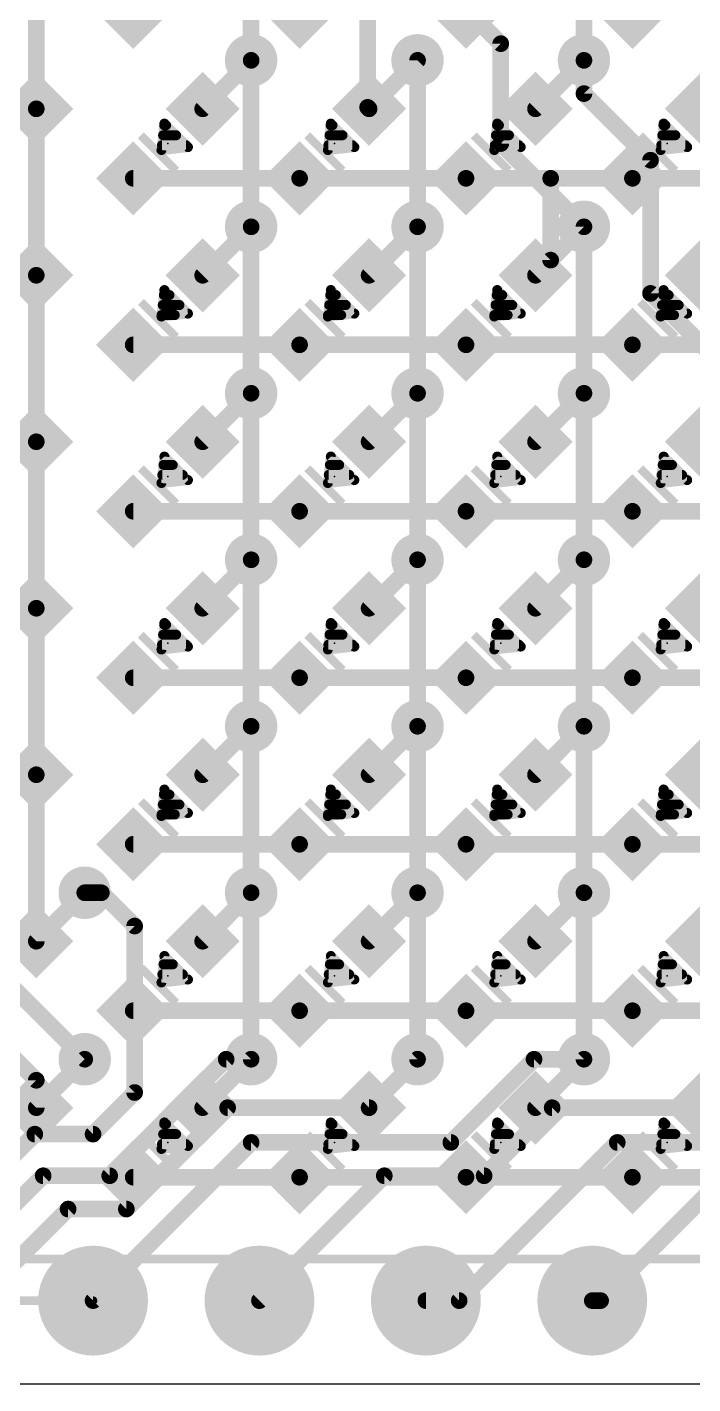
# Model space of a CAD drawing. Extents: x -12.1 to 48.4, y -6.3 to 35.5.
# Drawn here: x 20.58 to 30.75, y 0 to 20.7 of the extents above; entities that cross this region are included whole.
import ezdxf

# ---------------------------------------------------------------- set-up
doc = ezdxf.new("R2010")
doc.units = 0
for name, color, linetype in [('1', 12, 'CONTINUOUS'), ('16', 132, 'CONTINUOUS'), ('17', 110, 'CONTINUOUS'), ('18', 110, 'CONTINUOUS'), ('20', 53, 'CONTINUOUS'), ('21', 40, 'CONTINUOUS'), ('23', 40, 'CONTINUOUS'), ('47', 253, 'CONTINUOUS')]:
    doc.layers.add(name, color=color, linetype=linetype)

# ---------------------------------------------------------------- blocks, each defined once
blk = doc.blocks.new('RECT')
blk.add_solid([(-0.5, -0.5), (0.5, -0.5), (-0.5, 0.5), (0.5, 0.5)])
blk = doc.blocks.new('ROUNDP')
at = {"const_width": 0.5}
blk.add_lwpolyline([(0, -0.25, 1), (0, 0.25, 1), (0, -0.25)], format="xyb", dxfattribs=at)
blk = doc.blocks.new('ROUNDV')
at = {"const_width": 0.5}
blk.add_lwpolyline([(0, -0.25, 1), (0, 0.25, 1), (0, -0.25)], format="xyb", dxfattribs=at)

msp = doc.modelspace()

# ---------------------------------------------------------------- linework, layer by layer
at = {"layer": '1', "const_width": 0.254}
for points in [[(20.7233, 19.4533), (20.7233, 21.9933)], [(25.781, 19.4757), (25.781, 20.9327)], [(24.003, 20.193), (23.2633, 19.4533)], [(25.8033, 19.4533), (26.543, 20.193)], [(28.3433, 19.4533), (29.083, 20.193)], [(20.7233, 16.9133), (20.7233, 19.4533)], [(25.8033, 19.4533), (25.781, 19.4757)], [(22.2027, 18.3927), (24.7427, 18.3927)], [(24.7427, 18.3927), (27.2827, 18.3927)], [(28.575, 18.3927), (27.2827, 18.3927)], [(29.8227, 18.3927), (28.575, 18.3927)], [(28.575, 17.145), (28.575, 18.3927)], [(32.3627, 18.3927), (29.8227, 18.3927)], [(23.2633, 16.9133), (24.003, 17.653)], [(25.8033, 16.9133), (26.543, 17.653)], [(28.3433, 16.9133), (29.083, 17.653)], [(28.3433, 16.9133), (28.575, 17.145)], [(20.7233, 14.3733), (20.7233, 16.9133)], [(24.7427, 15.8527), (22.2027, 15.8527)], [(24.7427, 15.8527), (27.2827, 15.8527)], [(27.2827, 15.8527), (29.8227, 15.8527)], [(29.8227, 15.8527), (30.8833, 15.8527)], [(23.2633, 14.3733), (24.003, 15.113)], [(25.8033, 14.3733), (26.543, 15.113)], [(28.3433, 14.3733), (29.083, 15.113)], [(20.7233, 11.8333), (20.7233, 14.3733)], [(24.7427, 13.3127), (22.2027, 13.3127)], [(27.2827, 13.3127), (24.7427, 13.3127)], [(29.8227, 13.3127), (27.2827, 13.3127)], [(32.3627, 13.3127), (29.8227, 13.3127)], [(23.2633, 11.8333), (24.003, 12.573)], [(25.8033, 11.8333), (26.543, 12.573)], [(28.3433, 11.8333), (29.083, 12.573)], [(20.7233, 9.2933), (20.7233, 11.8333)], [(22.2027, 10.7727), (24.7427, 10.7727)], [(24.7427, 10.7727), (27.2827, 10.7727)], [(27.2827, 10.7727), (29.8227, 10.7727)], [(29.8227, 10.7727), (32.3627, 10.7727)], [(23.2633, 9.2933), (24.003, 10.033)], [(25.8033, 9.2933), (26.543, 10.033)], [(28.3433, 9.2933), (29.083, 10.033)], [(20.7233, 6.7533), (20.7233, 9.2933)], [(22.2027, 8.2327), (24.7427, 8.2327)], [(24.7427, 8.2327), (27.2827, 8.2327)], [(27.2827, 8.2327), (29.8227, 8.2327)], [(29.8227, 8.2327), (32.3627, 8.2327)], [(21.463, 7.493), (20.7233, 6.7533)], [(23.2633, 6.7533), (24.003, 7.493)], [(26.543, 7.493), (25.8033, 6.7533)], [(29.083, 7.493), (28.3433, 6.7533)], [(19.6627, 5.6927), (20.7233, 4.632)], [(22.2027, 5.6927), (24.7427, 5.6927)], [(24.7427, 5.6927), (27.2827, 5.6927)], [(27.2827, 5.6927), (29.8227, 5.6927)], [(29.8227, 5.6927), (32.3627, 5.6927)], [(20.7233, 4.2133), (21.463, 4.953)], [(23.2633, 4.2133), (24.003, 4.953)], [(25.8033, 4.2133), (26.543, 4.953)], [(28.3433, 4.2133), (29.083, 4.953)], [(20.7233, 4.632), (20.7233, 4.2133)], [(22.2027, 3.1527), (24.7427, 3.1527)], [(24.7427, 3.1527), (27.2827, 3.1527)], [(29.8227, 3.1527), (27.2827, 3.1527)], [(32.3627, 3.1527), (29.8227, 3.1527)]]:
    msp.add_lwpolyline(points, dxfattribs=at)
at = {"layer": '1', "const_width": 0.127}
for points in [[(24.0479, 20.1481, 1), (23.9581, 20.2379)], [(26.5879, 20.1481, 1), (26.4981, 20.2379)], [(29.1279, 20.1481, 1), (29.0381, 20.2379)], [(20.7868, 19.4533, 1), (20.6598, 19.4533)], [(20.6598, 19.4533, 1), (20.7868, 19.4533)], [(23.2184, 19.4982, 1), (23.3082, 19.4084)], [(25.8259, 19.5206, 1), (25.7361, 19.4308)], [(25.7175, 19.4757, 1), (25.8445, 19.4757)], [(25.7584, 19.4982, 1), (25.8482, 19.4084)], [(25.7584, 19.4084, 1), (25.8482, 19.4982)], [(28.2984, 19.4982, 1), (28.3882, 19.4084)], [(22.2027, 18.4562, 1), (22.2027, 18.3292)], [(24.7427, 18.4562, 1), (24.7427, 18.3292)], [(24.7427, 18.3292, 1), (24.7427, 18.4562)], [(27.2827, 18.4562, 1), (27.2827, 18.3292)], [(27.2827, 18.3292, 1), (27.2827, 18.4562)], [(28.575, 18.4562, 1), (28.575, 18.3292)], [(28.6385, 18.3927, 1), (28.5115, 18.3927)], [(28.575, 18.3292, 1), (28.575, 18.4562)], [(29.8227, 18.4562, 1), (29.8227, 18.3292)], [(29.8227, 18.3292, 1), (29.8227, 18.4562)], [(24.0479, 17.6081, 1), (23.9581, 17.6979)], [(26.5879, 17.6081, 1), (26.4981, 17.6979)], [(29.1279, 17.6081, 1), (29.0381, 17.6979)], [(28.5115, 17.145, 1), (28.6385, 17.145)], [(28.6199, 17.1001, 1), (28.5301, 17.1899)], [(20.7868, 16.9133, 1), (20.6598, 16.9133)], [(20.6598, 16.9133, 1), (20.7868, 16.9133)], [(23.2184, 16.9582, 1), (23.3082, 16.8684)], [(25.7584, 16.9582, 1), (25.8482, 16.8684)], [(28.2984, 16.9582, 1), (28.3882, 16.8684)], [(28.2984, 16.9582, 1), (28.3882, 16.8684)], [(22.2027, 15.9162, 1), (22.2027, 15.7892)], [(24.7427, 15.9162, 1), (24.7427, 15.7892)], [(24.7427, 15.7892, 1), (24.7427, 15.9162)], [(27.2827, 15.9162, 1), (27.2827, 15.7892)], [(27.2827, 15.7892, 1), (27.2827, 15.9162)], [(29.8227, 15.9162, 1), (29.8227, 15.7892)], [(29.8227, 15.7892, 1), (29.8227, 15.9162)], [(24.0479, 15.0681, 1), (23.9581, 15.1579)], [(26.5879, 15.0681, 1), (26.4981, 15.1579)], [(29.1279, 15.0681, 1), (29.0381, 15.1579)], [(20.7868, 14.3733, 1), (20.6598, 14.3733)], [(20.6598, 14.3733, 1), (20.7868, 14.3733)], [(23.2184, 14.4182, 1), (23.3082, 14.3284)], [(25.7584, 14.4182, 1), (25.8482, 14.3284)], [(28.2984, 14.4182, 1), (28.3882, 14.3284)], [(22.2027, 13.3762, 1), (22.2027, 13.2492)], [(24.7427, 13.3762, 1), (24.7427, 13.2492)], [(24.7427, 13.2492, 1), (24.7427, 13.3762)], [(27.2827, 13.3762, 1), (27.2827, 13.2492)], [(27.2827, 13.2492, 1), (27.2827, 13.3762)], [(29.8227, 13.3762, 1), (29.8227, 13.2492)], [(29.8227, 13.2492, 1), (29.8227, 13.3762)], [(24.0479, 12.5281, 1), (23.9581, 12.6179)], [(26.5879, 12.5281, 1), (26.4981, 12.6179)], [(29.1279, 12.5281, 1), (29.0381, 12.6179)], [(20.7868, 11.8333, 1), (20.6598, 11.8333)], [(20.6598, 11.8333, 1), (20.7868, 11.8333)], [(23.2184, 11.8782, 1), (23.3082, 11.7884)], [(25.7584, 11.8782, 1), (25.8482, 11.7884)], [(28.2984, 11.8782, 1), (28.3882, 11.7884)], [(22.2027, 10.8362, 1), (22.2027, 10.7092)], [(24.7427, 10.8362, 1), (24.7427, 10.7092)], [(24.7427, 10.7092, 1), (24.7427, 10.8362)], [(27.2827, 10.8362, 1), (27.2827, 10.7092)], [(27.2827, 10.7092, 1), (27.2827, 10.8362)], [(29.8227, 10.8362, 1), (29.8227, 10.7092)], [(29.8227, 10.7092, 1), (29.8227, 10.8362)], [(24.0479, 9.9881, 1), (23.9581, 10.0779)], [(26.5879, 9.9881, 1), (26.4981, 10.0779)], [(29.1279, 9.9881, 1), (29.0381, 10.0779)], [(20.7868, 9.2933, 1), (20.6598, 9.2933)], [(20.6598, 9.2933, 1), (20.7868, 9.2933)], [(23.2184, 9.3382, 1), (23.3082, 9.2484)], [(25.7584, 9.3382, 1), (25.8482, 9.2484)], [(28.2984, 9.3382, 1), (28.3882, 9.2484)], [(22.2027, 8.2962, 1), (22.2027, 8.1692)], [(24.7427, 8.2962, 1), (24.7427, 8.1692)], [(24.7427, 8.1692, 1), (24.7427, 8.2962)], [(27.2827, 8.2962, 1), (27.2827, 8.1692)], [(27.2827, 8.1692, 1), (27.2827, 8.2962)], [(29.8227, 8.2962, 1), (29.8227, 8.1692)], [(29.8227, 8.1692, 1), (29.8227, 8.2962)], [(21.5079, 7.4481, 1), (21.4181, 7.5379)], [(24.0479, 7.4481, 1), (23.9581, 7.5379)], [(26.5879, 7.4481, 1), (26.4981, 7.5379)], [(29.1279, 7.4481, 1), (29.0381, 7.5379)], [(20.6784, 6.7982, 1), (20.7682, 6.7084)], [(23.2184, 6.7982, 1), (23.3082, 6.7084)], [(25.7584, 6.7982, 1), (25.8482, 6.7084)], [(28.2984, 6.7982, 1), (28.3882, 6.7084)], [(20.6598, 6.7533, 1), (20.7868, 6.7533)], [(22.2027, 5.7562, 1), (22.2027, 5.6292)], [(24.7427, 5.7562, 1), (24.7427, 5.6292)], [(24.7427, 5.6292, 1), (24.7427, 5.7562)], [(27.2827, 5.7562, 1), (27.2827, 5.6292)], [(27.2827, 5.6292, 1), (27.2827, 5.7562)], [(29.8227, 5.7562, 1), (29.8227, 5.6292)], [(29.8227, 5.6292, 1), (29.8227, 5.7562)], [(21.5079, 4.9081, 1), (21.4181, 4.9979)], [(24.0479, 4.9081, 1), (23.9581, 4.9979)], [(26.5879, 4.9081, 1), (26.4981, 4.9979)], [(29.1279, 4.9081, 1), (29.0381, 4.9979)], [(20.7868, 4.632, 1), (20.6598, 4.632)], [(20.6784, 4.5871, 1), (20.7682, 4.6769)], [(20.6784, 4.2582, 1), (20.7682, 4.1684)], [(20.6598, 4.2133, 1), (20.7868, 4.2133)], [(23.2184, 4.2582, 1), (23.3082, 4.1684)], [(25.7584, 4.2582, 1), (25.8482, 4.1684)], [(28.2984, 4.2582, 1), (28.3882, 4.1684)], [(22.2027, 3.2162, 1), (22.2027, 3.0892)], [(24.7427, 3.2162, 1), (24.7427, 3.0892)], [(24.7427, 3.0892, 1), (24.7427, 3.2162)], [(27.2827, 3.2162, 1), (27.2827, 3.0892)], [(27.2827, 3.0892, 1), (27.2827, 3.2162)], [(29.8227, 3.2162, 1), (29.8227, 3.0892)], [(29.8227, 3.0892, 1), (29.8227, 3.2162)]]:
    msp.add_lwpolyline(points, format="xyb", dxfattribs=at)
at = {"layer": '16', "const_width": 0.254}
for points in [[(24.003, 22.733), (24.003, 20.193)], [(29.083, 20.193), (29.083, 22.733)], [(26.543, 21.717), (27.813, 20.447)], [(27.813, 20.447), (27.813, 18.923)], [(24.003, 17.653), (24.003, 20.193)], [(26.543, 20.193), (26.543, 17.653)], [(29.083, 20.193), (29.083, 19.685)], [(29.083, 19.685), (30.099, 18.669)], [(27.813, 18.923), (29.083, 17.653)], [(30.099, 18.669), (30.099, 16.637)], [(24.003, 15.113), (24.003, 17.653)], [(26.543, 17.653), (26.543, 15.113)], [(29.083, 17.653), (29.083, 15.113)], [(30.099, 16.637), (31.623, 15.113)], [(24.003, 12.573), (24.003, 15.113)], [(26.543, 15.113), (26.543, 12.573)], [(29.083, 15.113), (29.083, 12.573)], [(24.003, 10.033), (24.003, 12.573)], [(26.543, 12.573), (26.543, 10.033)], [(29.083, 12.573), (29.083, 10.033)], [(24.003, 7.493), (24.003, 10.033)], [(26.543, 10.033), (26.543, 7.493)], [(29.083, 10.033), (29.083, 7.493)], [(21.717, 7.493), (21.463, 7.493)], [(21.717, 7.493), (22.225, 6.985)], [(24.003, 4.953), (24.003, 7.493)], [(26.543, 4.953), (26.543, 7.493)], [(29.083, 4.953), (29.083, 7.493)], [(22.225, 6.985), (22.225, 4.445)], [(21.463, 4.953), (20.2977, 6.1183)], [(21.844, 3.175), (23.622, 4.953)], [(23.622, 4.953), (24.003, 4.953)], [(25.8033, 4.2133), (26.543, 4.953)], [(27.051, 3.683), (28.321, 4.953)], [(28.321, 4.953), (29.083, 4.953)], [(22.225, 4.445), (21.59, 3.81)], [(23.6443, 4.2133), (22.098, 2.667)], [(23.6443, 4.2133), (25.8033, 4.2133)], [(27.559, 3.175), (28.5973, 4.2133)], [(28.5973, 4.2133), (30.8833, 4.2133)], [(20.701, 3.81), (20.0437, 3.1527)], [(21.59, 3.81), (20.701, 3.81)], [(24.003, 3.683), (21.59, 1.27)], [(24.003, 3.683), (27.051, 3.683)], [(29.591, 3.683), (27.178, 1.27)], [(29.591, 3.683), (31.623, 3.683)], [(20.193, 2.54), (20.828, 3.175)], [(20.828, 3.175), (21.844, 3.175)], [(26.035, 3.175), (24.13, 1.27)], [(27.559, 3.175), (26.035, 3.175)], [(30.988, 2.921), (29.337, 1.27)], [(21.209, 2.667), (19.812, 1.27)], [(22.098, 2.667), (21.209, 2.667)], [(27.178, 1.27), (26.67, 1.27)], [(29.337, 1.27), (29.21, 1.27)]]:
    msp.add_lwpolyline(points, dxfattribs=at)
at = {"layer": '16', "const_width": 0.127}
for points in [[(27.8765, 20.447, 1), (27.7495, 20.447)], [(27.7681, 20.4021, 1), (27.8579, 20.4919)], [(24.0665, 20.193, 1), (23.9395, 20.193)], [(26.6065, 20.193, 1), (26.4795, 20.193)], [(29.1465, 20.193, 1), (29.0195, 20.193)], [(23.9395, 20.193, 1), (24.0665, 20.193)], [(29.0195, 20.193, 1), (29.1465, 20.193)], [(29.1279, 19.7299, 1), (29.0381, 19.6401)], [(29.0195, 19.685, 1), (29.1465, 19.685)], [(27.8579, 18.9679, 1), (27.7681, 18.8781)], [(27.7495, 18.923, 1), (27.8765, 18.923)], [(30.1625, 18.669, 1), (30.0355, 18.669)], [(30.0541, 18.6241, 1), (30.1439, 18.7139)], [(24.0665, 17.653, 1), (23.9395, 17.653)], [(23.9395, 17.653, 1), (24.0665, 17.653)], [(26.6065, 17.653, 1), (26.4795, 17.653)], [(26.4795, 17.653, 1), (26.6065, 17.653)], [(29.1465, 17.653, 1), (29.0195, 17.653)], [(29.0381, 17.6081, 1), (29.1279, 17.6979)], [(30.1439, 16.6819, 1), (30.0541, 16.5921)], [(30.0355, 16.637, 1), (30.1625, 16.637)], [(24.0665, 15.113, 1), (23.9395, 15.113)], [(23.9395, 15.113, 1), (24.0665, 15.113)], [(26.6065, 15.113, 1), (26.4795, 15.113)], [(26.4795, 15.113, 1), (26.6065, 15.113)], [(29.1465, 15.113, 1), (29.0195, 15.113)], [(29.0195, 15.113, 1), (29.1465, 15.113)], [(24.0665, 12.573, 1), (23.9395, 12.573)], [(23.9395, 12.573, 1), (24.0665, 12.573)], [(26.6065, 12.573, 1), (26.4795, 12.573)], [(26.4795, 12.573, 1), (26.6065, 12.573)], [(29.1465, 12.573, 1), (29.0195, 12.573)], [(29.0195, 12.573, 1), (29.1465, 12.573)], [(24.0665, 10.033, 1), (23.9395, 10.033)], [(26.6065, 10.033, 1), (26.4795, 10.033)], [(29.1465, 10.033, 1), (29.0195, 10.033)], [(23.9395, 10.033, 1), (24.0665, 10.033)], [(26.4795, 10.033, 1), (26.6065, 10.033)], [(29.0195, 10.033, 1), (29.1465, 10.033)], [(21.463, 7.5565, 1), (21.463, 7.4295)], [(21.7619, 7.5379, 1), (21.6721, 7.4481)], [(21.717, 7.4295, 1), (21.717, 7.5565)], [(24.0665, 7.493, 1), (23.9395, 7.493)], [(23.9395, 7.493, 1), (24.0665, 7.493)], [(26.6065, 7.493, 1), (26.4795, 7.493)], [(26.4795, 7.493, 1), (26.6065, 7.493)], [(29.1465, 7.493, 1), (29.0195, 7.493)], [(29.0195, 7.493, 1), (29.1465, 7.493)], [(22.2885, 6.985, 1), (22.1615, 6.985)], [(22.1801, 6.9401, 1), (22.2699, 7.0299)], [(21.4181, 4.9081, 1), (21.5079, 4.9979)], [(23.622, 5.0165, 1), (23.622, 4.8895)], [(23.6669, 4.9081, 1), (23.5771, 4.9979)], [(23.9395, 4.953, 1), (24.0665, 4.953)], [(24.003, 4.8895, 1), (24.003, 5.0165)], [(26.4795, 4.953, 1), (26.6065, 4.953)], [(26.5879, 4.9081, 1), (26.4981, 4.9979)], [(28.321, 5.0165, 1), (28.321, 4.8895)], [(28.3659, 4.9081, 1), (28.2761, 4.9979)], [(29.0195, 4.953, 1), (29.1465, 4.953)], [(29.083, 4.8895, 1), (29.083, 5.0165)], [(22.2699, 4.4001, 1), (22.1801, 4.4899)], [(22.1615, 4.445, 1), (22.2885, 4.445)], [(23.6443, 4.2768, 1), (23.6443, 4.1498)], [(23.6892, 4.1684, 1), (23.5994, 4.2582)], [(25.7584, 4.2582, 1), (25.8482, 4.1684)], [(25.8033, 4.1498, 1), (25.8033, 4.2768)], [(28.5973, 4.2768, 1), (28.5973, 4.1498)], [(28.6422, 4.1684, 1), (28.5524, 4.2582)], [(20.701, 3.8735, 1), (20.701, 3.7465)], [(20.7459, 3.7651, 1), (20.6561, 3.8549)], [(21.59, 3.7465, 1), (21.59, 3.8735)], [(21.5451, 3.8549, 1), (21.6349, 3.7651)], [(24.003, 3.7465, 1), (24.003, 3.6195)], [(24.0479, 3.6381, 1), (23.9581, 3.7279)], [(27.0061, 3.7279, 1), (27.0959, 3.6381)], [(27.051, 3.6195, 1), (27.051, 3.7465)], [(29.591, 3.7465, 1), (29.591, 3.6195)], [(29.6359, 3.6381, 1), (29.5461, 3.7279)], [(20.828, 3.2385, 1), (20.828, 3.1115)], [(20.8729, 3.1301, 1), (20.7831, 3.2199)], [(21.7991, 3.2199, 1), (21.8889, 3.1301)], [(21.844, 3.1115, 1), (21.844, 3.2385)], [(26.035, 3.2385, 1), (26.035, 3.1115)], [(26.0799, 3.1301, 1), (25.9901, 3.2199)], [(27.5141, 3.2199, 1), (27.6039, 3.1301)], [(27.559, 3.1115, 1), (27.559, 3.2385)], [(21.209, 2.7305, 1), (21.209, 2.6035)], [(21.2539, 2.6221, 1), (21.1641, 2.7119)], [(22.0531, 2.7119, 1), (22.1429, 2.6221)], [(22.098, 2.6035, 1), (22.098, 2.7305)], [(21.5451, 1.3149, 1), (21.6349, 1.2251)], [(24.0851, 1.3149, 1), (24.1749, 1.2251)], [(26.67, 1.3335, 1), (26.67, 1.2065)], [(27.1331, 1.3149, 1), (27.2229, 1.2251)], [(27.178, 1.2065, 1), (27.178, 1.3335)], [(29.21, 1.3335, 1), (29.21, 1.2065)], [(29.2921, 1.3149, 1), (29.3819, 1.2251)], [(29.337, 1.2065, 1), (29.337, 1.3335)]]:
    msp.add_lwpolyline(points, format="xyb", dxfattribs=at)
at = {"layer": '20'}
msp.add_line((2.54, 0), (40.64, 0), dxfattribs=at)
at = {"layer": '21', "const_width": 0.1524}
for points in [[(22.6791, 19.2283), (22.6342, 18.8242)], [(22.6762, 19.2024), (22.705, 19.2024)], [(23.0383, 18.8691), (22.6791, 19.2283)], [(25.2191, 19.2283), (25.1742, 18.8242)], [(25.2162, 19.2024), (25.245, 19.2024)], [(25.5783, 18.8691), (25.2191, 19.2283)], [(27.7591, 19.2283), (27.7142, 18.8242)], [(27.7562, 19.2024), (27.785, 19.2024)], [(28.1183, 18.8691), (27.7591, 19.2283)], [(30.2991, 19.2283), (30.2542, 18.8242)], [(30.2962, 19.2024), (30.325, 19.2024)], [(30.6583, 18.8691), (30.2991, 19.2283)], [(22.6593, 19.05), (22.8574, 19.05)], [(25.1993, 19.05), (25.3974, 19.05)], [(27.7393, 19.05), (27.9374, 19.05)], [(30.2793, 19.05), (30.4774, 19.05)], [(22.6342, 18.8242), (23.0383, 18.8691)], [(22.6424, 18.8976), (23.0098, 18.8976)], [(25.1742, 18.8242), (25.5783, 18.8691)], [(25.1824, 18.8976), (25.5498, 18.8976)], [(27.7142, 18.8242), (28.1183, 18.8691)], [(27.7224, 18.8976), (28.0898, 18.8976)], [(30.2542, 18.8242), (30.6583, 18.8691)], [(30.2624, 18.8976), (30.6298, 18.8976)], [(22.6791, 16.6883), (22.6342, 16.2842)], [(22.6706, 16.6116), (22.7558, 16.6116)], [(23.0383, 16.3291), (22.6791, 16.6883)], [(25.2191, 16.6883), (25.1742, 16.2842)], [(25.2106, 16.6116), (25.2958, 16.6116)], [(25.5783, 16.3291), (25.2191, 16.6883)], [(27.7591, 16.6883), (27.7142, 16.2842)], [(27.7506, 16.6116), (27.8358, 16.6116)], [(28.1183, 16.3291), (27.7591, 16.6883)], [(30.2991, 16.6883), (30.2542, 16.2842)], [(30.2906, 16.6116), (30.3758, 16.6116)], [(30.6583, 16.3291), (30.2991, 16.6883)], [(22.6342, 16.2842), (23.0383, 16.3291)], [(22.6367, 16.3068), (22.8375, 16.3068)], [(22.6537, 16.4592), (22.9082, 16.4592)], [(25.1742, 16.2842), (25.5783, 16.3291)], [(25.1767, 16.3068), (25.3775, 16.3068)], [(25.1937, 16.4592), (25.4482, 16.4592)], [(27.7142, 16.2842), (28.1183, 16.3291)], [(27.7167, 16.3068), (27.9175, 16.3068)], [(27.7337, 16.4592), (27.9882, 16.4592)], [(30.2542, 16.2842), (30.6583, 16.3291)], [(30.2567, 16.3068), (30.4575, 16.3068)], [(30.2737, 16.4592), (30.5282, 16.4592)], [(22.6791, 14.1483), (22.6342, 13.7442)], [(22.6649, 14.0208), (22.8066, 14.0208)], [(23.0383, 13.7891), (22.6791, 14.1483)], [(25.2191, 14.1483), (25.1742, 13.7442)], [(25.2049, 14.0208), (25.3466, 14.0208)], [(25.5783, 13.7891), (25.2191, 14.1483)], [(27.7591, 14.1483), (27.7142, 13.7442)], [(27.7449, 14.0208), (27.8866, 14.0208)], [(28.1183, 13.7891), (27.7591, 14.1483)], [(30.2991, 14.1483), (30.2542, 13.7442)], [(30.2849, 14.0208), (30.4266, 14.0208)], [(30.6583, 13.7891), (30.2991, 14.1483)], [(22.648, 13.8684), (22.959, 13.8684)], [(25.188, 13.8684), (25.499, 13.8684)], [(27.728, 13.8684), (28.039, 13.8684)], [(30.268, 13.8684), (30.579, 13.8684)], [(22.6342, 13.7442), (23.0383, 13.7891)], [(25.1742, 13.7442), (25.5783, 13.7891)], [(27.7142, 13.7442), (28.1183, 13.7891)], [(30.2542, 13.7442), (30.6583, 13.7891)], [(22.6791, 11.6083), (22.6342, 11.2042)], [(22.6762, 11.5824), (22.705, 11.5824)], [(23.0383, 11.2491), (22.6791, 11.6083)], [(25.2191, 11.6083), (25.1742, 11.2042)], [(25.2162, 11.5824), (25.245, 11.5824)], [(25.5783, 11.2491), (25.2191, 11.6083)], [(27.7591, 11.6083), (27.7142, 11.2042)], [(27.7562, 11.5824), (27.785, 11.5824)], [(28.1183, 11.2491), (27.7591, 11.6083)], [(30.2991, 11.6083), (30.2542, 11.2042)], [(30.2962, 11.5824), (30.325, 11.5824)], [(30.6583, 11.2491), (30.2991, 11.6083)], [(22.6593, 11.43), (22.8574, 11.43)], [(25.1993, 11.43), (25.3974, 11.43)], [(27.7393, 11.43), (27.9374, 11.43)], [(30.2793, 11.43), (30.4774, 11.43)], [(22.6342, 11.2042), (23.0383, 11.2491)], [(22.6424, 11.2776), (23.0098, 11.2776)], [(25.1742, 11.2042), (25.5783, 11.2491)], [(25.1824, 11.2776), (25.5498, 11.2776)], [(27.7142, 11.2042), (28.1183, 11.2491)], [(27.7224, 11.2776), (28.0898, 11.2776)], [(30.2542, 11.2042), (30.6583, 11.2491)], [(30.2624, 11.2776), (30.6298, 11.2776)], [(22.6791, 9.0683), (22.6342, 8.6642)], [(23.0383, 8.7091), (22.6791, 9.0683)], [(25.2191, 9.0683), (25.1742, 8.6642)], [(25.5783, 8.7091), (25.2191, 9.0683)], [(27.7591, 9.0683), (27.7142, 8.6642)], [(28.1183, 8.7091), (27.7591, 9.0683)], [(30.2991, 9.0683), (30.2542, 8.6642)], [(30.6583, 8.7091), (30.2991, 9.0683)], [(22.6537, 8.8392), (22.9082, 8.8392)], [(22.6706, 8.9916), (22.7558, 8.9916)], [(25.1937, 8.8392), (25.4482, 8.8392)], [(25.2106, 8.9916), (25.2958, 8.9916)], [(27.7337, 8.8392), (27.9882, 8.8392)], [(27.7506, 8.9916), (27.8358, 8.9916)], [(30.2737, 8.8392), (30.5282, 8.8392)], [(30.2906, 8.9916), (30.3758, 8.9916)], [(22.6342, 8.6642), (23.0383, 8.7091)], [(22.6367, 8.6868), (22.8375, 8.6868)], [(25.1742, 8.6642), (25.5783, 8.7091)], [(25.1767, 8.6868), (25.3775, 8.6868)], [(27.7142, 8.6642), (28.1183, 8.7091)], [(27.7167, 8.6868), (27.9175, 8.6868)], [(30.2542, 8.6642), (30.6583, 8.7091)], [(30.2567, 8.6868), (30.4575, 8.6868)], [(22.6791, 6.5283), (22.6342, 6.1242)], [(22.6649, 6.4008), (22.8066, 6.4008)], [(23.0383, 6.1691), (22.6791, 6.5283)], [(25.2191, 6.5283), (25.1742, 6.1242)], [(25.2049, 6.4008), (25.3466, 6.4008)], [(25.5783, 6.1691), (25.2191, 6.5283)], [(27.7591, 6.5283), (27.7142, 6.1242)], [(27.7449, 6.4008), (27.8866, 6.4008)], [(28.1183, 6.1691), (27.7591, 6.5283)], [(30.2991, 6.5283), (30.2542, 6.1242)], [(30.2849, 6.4008), (30.4266, 6.4008)], [(30.6583, 6.1691), (30.2991, 6.5283)], [(22.6342, 6.1242), (23.0383, 6.1691)], [(22.648, 6.2484), (22.959, 6.2484)], [(25.1742, 6.1242), (25.5783, 6.1691)], [(25.188, 6.2484), (25.499, 6.2484)], [(27.7142, 6.1242), (28.1183, 6.1691)], [(27.728, 6.2484), (28.039, 6.2484)], [(30.2542, 6.1242), (30.6583, 6.1691)], [(30.268, 6.2484), (30.579, 6.2484)], [(22.6791, 3.9883), (22.6342, 3.5842)], [(22.6762, 3.9624), (22.705, 3.9624)], [(23.0383, 3.6291), (22.6791, 3.9883)], [(25.2191, 3.9883), (25.1742, 3.5842)], [(25.2162, 3.9624), (25.245, 3.9624)], [(25.5783, 3.6291), (25.2191, 3.9883)], [(27.7591, 3.9883), (27.7142, 3.5842)], [(27.7562, 3.9624), (27.785, 3.9624)], [(28.1183, 3.6291), (27.7591, 3.9883)], [(30.2991, 3.9883), (30.2542, 3.5842)], [(30.2962, 3.9624), (30.325, 3.9624)], [(30.6583, 3.6291), (30.2991, 3.9883)], [(22.6424, 3.6576), (23.0098, 3.6576)], [(22.6593, 3.81), (22.8574, 3.81)], [(25.1824, 3.6576), (25.5498, 3.6576)], [(25.1993, 3.81), (25.3974, 3.81)], [(27.7224, 3.6576), (28.0898, 3.6576)], [(27.7393, 3.81), (27.9374, 3.81)], [(30.2624, 3.6576), (30.6298, 3.6576)], [(30.2793, 3.81), (30.4774, 3.81)], [(22.6342, 3.5842), (23.0383, 3.6291)], [(25.1742, 3.5842), (25.5783, 3.6291)], [(27.7142, 3.5842), (28.1183, 3.6291)], [(30.2542, 3.5842), (30.6583, 3.6291)]]:
    msp.add_lwpolyline(points, dxfattribs=at)
at = {"layer": '21', "const_width": 0.0762}
for points in [[(22.6762, 19.2405, 1), (22.6762, 19.1643)], [(22.7061, 19.2553, 1), (22.6522, 19.2014)], [(22.717, 19.2241, 1), (22.6412, 19.2325)], [(22.705, 19.1643, 1), (22.705, 19.2405)], [(25.2162, 19.2405, 1), (25.2162, 19.1643)], [(25.2461, 19.2553, 1), (25.1922, 19.2014)], [(25.257, 19.2241, 1), (25.1812, 19.2325)], [(25.245, 19.1643, 1), (25.245, 19.2405)], [(27.7562, 19.2405, 1), (27.7562, 19.1643)], [(27.7861, 19.2553, 1), (27.7322, 19.2014)], [(27.797, 19.2241, 1), (27.7212, 19.2325)], [(27.785, 19.1643, 1), (27.785, 19.2405)], [(30.2962, 19.2405, 1), (30.2962, 19.1643)], [(30.3261, 19.2553, 1), (30.2722, 19.2014)], [(30.337, 19.2241, 1), (30.2612, 19.2325)], [(30.325, 19.1643, 1), (30.325, 19.2405)], [(22.6593, 19.0881, 1), (22.6593, 19.0119)], [(22.8574, 19.0119, 1), (22.8574, 19.0881)], [(25.1993, 19.0881, 1), (25.1993, 19.0119)], [(25.3974, 19.0119, 1), (25.3974, 19.0881)], [(27.7393, 19.0881, 1), (27.7393, 19.0119)], [(27.9374, 19.0119, 1), (27.9374, 19.0881)], [(30.2793, 19.0881, 1), (30.2793, 19.0119)], [(30.4774, 19.0119, 1), (30.4774, 19.0881)], [(22.63, 18.8621, 1), (22.6384, 18.7863)], [(22.5963, 18.8284, 1), (22.6721, 18.82)], [(22.6424, 18.9357, 1), (22.6424, 18.8595)], [(23.0098, 18.8595, 1), (23.0098, 18.9357)], [(23.0114, 18.8422, 1), (23.0653, 18.8961)], [(23.0425, 18.8312, 1), (23.0341, 18.907)], [(25.17, 18.8621, 1), (25.1784, 18.7863)], [(25.1363, 18.8284, 1), (25.2121, 18.82)], [(25.1824, 18.9357, 1), (25.1824, 18.8595)], [(25.5498, 18.8595, 1), (25.5498, 18.9357)], [(25.5514, 18.8422, 1), (25.6053, 18.8961)], [(25.5825, 18.8312, 1), (25.5741, 18.907)], [(27.71, 18.8621, 1), (27.7184, 18.7863)], [(27.6763, 18.8284, 1), (27.7521, 18.82)], [(27.7224, 18.9357, 1), (27.7224, 18.8595)], [(28.0898, 18.8595, 1), (28.0898, 18.9357)], [(28.0914, 18.8422, 1), (28.1453, 18.8961)], [(28.1225, 18.8312, 1), (28.1141, 18.907)], [(30.25, 18.8621, 1), (30.2584, 18.7863)], [(30.2163, 18.8284, 1), (30.2921, 18.82)], [(30.2624, 18.9357, 1), (30.2624, 18.8595)], [(30.6298, 18.8595, 1), (30.6298, 18.9357)], [(30.6314, 18.8422, 1), (30.6853, 18.8961)], [(30.6625, 18.8312, 1), (30.6541, 18.907)], [(22.6706, 16.6497, 1), (22.6706, 16.5735)], [(22.7061, 16.7153, 1), (22.6522, 16.6614)], [(22.717, 16.6841, 1), (22.6412, 16.6925)], [(22.7558, 16.5735, 1), (22.7558, 16.6497)], [(25.2106, 16.6497, 1), (25.2106, 16.5735)], [(25.2461, 16.7153, 1), (25.1922, 16.6614)], [(25.257, 16.6841, 1), (25.1812, 16.6925)], [(25.2958, 16.5735, 1), (25.2958, 16.6497)], [(27.7506, 16.6497, 1), (27.7506, 16.5735)], [(27.7861, 16.7153, 1), (27.7322, 16.6614)], [(27.797, 16.6841, 1), (27.7212, 16.6925)], [(27.8358, 16.5735, 1), (27.8358, 16.6497)], [(30.2906, 16.6497, 1), (30.2906, 16.5735)], [(30.3261, 16.7153, 1), (30.2722, 16.6614)], [(30.337, 16.6841, 1), (30.2612, 16.6925)], [(30.3758, 16.5735, 1), (30.3758, 16.6497)], [(22.63, 16.3221, 1), (22.6384, 16.2463)], [(22.6367, 16.3449, 1), (22.6367, 16.2687)], [(22.6537, 16.4973, 1), (22.6537, 16.4211)], [(22.8375, 16.2687, 1), (22.8375, 16.3449)], [(22.9082, 16.4211, 1), (22.9082, 16.4973)], [(23.0114, 16.3022, 1), (23.0653, 16.3561)], [(23.0425, 16.2912, 1), (23.0341, 16.367)], [(25.17, 16.3221, 1), (25.1784, 16.2463)], [(25.1767, 16.3449, 1), (25.1767, 16.2687)], [(25.1937, 16.4973, 1), (25.1937, 16.4211)], [(25.3775, 16.2687, 1), (25.3775, 16.3449)], [(25.4482, 16.4211, 1), (25.4482, 16.4973)], [(25.5514, 16.3022, 1), (25.6053, 16.3561)], [(25.5825, 16.2912, 1), (25.5741, 16.367)], [(27.71, 16.3221, 1), (27.7184, 16.2463)], [(27.7167, 16.3449, 1), (27.7167, 16.2687)], [(27.7337, 16.4973, 1), (27.7337, 16.4211)], [(27.9175, 16.2687, 1), (27.9175, 16.3449)], [(27.9882, 16.4211, 1), (27.9882, 16.4973)], [(28.0914, 16.3022, 1), (28.1453, 16.3561)], [(28.1225, 16.2912, 1), (28.1141, 16.367)], [(30.25, 16.3221, 1), (30.2584, 16.2463)], [(30.2567, 16.3449, 1), (30.2567, 16.2687)], [(30.2737, 16.4973, 1), (30.2737, 16.4211)], [(30.4575, 16.2687, 1), (30.4575, 16.3449)], [(30.5282, 16.4211, 1), (30.5282, 16.4973)], [(30.6314, 16.3022, 1), (30.6853, 16.3561)], [(30.6625, 16.2912, 1), (30.6541, 16.367)], [(22.5963, 16.2884, 1), (22.6721, 16.28)], [(25.1363, 16.2884, 1), (25.2121, 16.28)], [(27.6763, 16.2884, 1), (27.7521, 16.28)], [(30.2163, 16.2884, 1), (30.2921, 16.28)], [(22.6649, 14.0589, 1), (22.6649, 13.9827)], [(22.7061, 14.1753, 1), (22.6522, 14.1214)], [(22.717, 14.1441, 1), (22.6412, 14.1525)], [(22.8066, 13.9827, 1), (22.8066, 14.0589)], [(25.2049, 14.0589, 1), (25.2049, 13.9827)], [(25.2461, 14.1753, 1), (25.1922, 14.1214)], [(25.257, 14.1441, 1), (25.1812, 14.1525)], [(25.3466, 13.9827, 1), (25.3466, 14.0589)], [(27.7449, 14.0589, 1), (27.7449, 13.9827)], [(27.7861, 14.1753, 1), (27.7322, 14.1214)], [(27.797, 14.1441, 1), (27.7212, 14.1525)], [(27.8866, 13.9827, 1), (27.8866, 14.0589)], [(30.2849, 14.0589, 1), (30.2849, 13.9827)], [(30.3261, 14.1753, 1), (30.2722, 14.1214)], [(30.337, 14.1441, 1), (30.2612, 14.1525)], [(30.4266, 13.9827, 1), (30.4266, 14.0589)], [(22.648, 13.9065, 1), (22.648, 13.8303)], [(22.959, 13.8303, 1), (22.959, 13.9065)], [(25.188, 13.9065, 1), (25.188, 13.8303)], [(25.499, 13.8303, 1), (25.499, 13.9065)], [(27.728, 13.9065, 1), (27.728, 13.8303)], [(28.039, 13.8303, 1), (28.039, 13.9065)], [(30.268, 13.9065, 1), (30.268, 13.8303)], [(30.579, 13.8303, 1), (30.579, 13.9065)], [(22.63, 13.7821, 1), (22.6384, 13.7063)], [(22.5963, 13.7484, 1), (22.6721, 13.74)], [(23.0114, 13.7622, 1), (23.0653, 13.8161)], [(23.0425, 13.7512, 1), (23.0341, 13.827)], [(25.17, 13.7821, 1), (25.1784, 13.7063)], [(25.1363, 13.7484, 1), (25.2121, 13.74)], [(25.5514, 13.7622, 1), (25.6053, 13.8161)], [(25.5825, 13.7512, 1), (25.5741, 13.827)], [(27.71, 13.7821, 1), (27.7184, 13.7063)], [(27.6763, 13.7484, 1), (27.7521, 13.74)], [(28.0914, 13.7622, 1), (28.1453, 13.8161)], [(28.1225, 13.7512, 1), (28.1141, 13.827)], [(30.25, 13.7821, 1), (30.2584, 13.7063)], [(30.2163, 13.7484, 1), (30.2921, 13.74)], [(30.6314, 13.7622, 1), (30.6853, 13.8161)], [(30.6625, 13.7512, 1), (30.6541, 13.827)], [(22.6762, 11.6205, 1), (22.6762, 11.5443)], [(22.7061, 11.6353, 1), (22.6522, 11.5814)], [(22.717, 11.6041, 1), (22.6412, 11.6125)], [(22.705, 11.5443, 1), (22.705, 11.6205)], [(25.2162, 11.6205, 1), (25.2162, 11.5443)], [(25.2461, 11.6353, 1), (25.1922, 11.5814)], [(25.257, 11.6041, 1), (25.1812, 11.6125)], [(25.245, 11.5443, 1), (25.245, 11.6205)], [(27.7562, 11.6205, 1), (27.7562, 11.5443)], [(27.7861, 11.6353, 1), (27.7322, 11.5814)], [(27.797, 11.6041, 1), (27.7212, 11.6125)], [(27.785, 11.5443, 1), (27.785, 11.6205)], [(30.2962, 11.6205, 1), (30.2962, 11.5443)], [(30.3261, 11.6353, 1), (30.2722, 11.5814)], [(30.337, 11.6041, 1), (30.2612, 11.6125)], [(30.325, 11.5443, 1), (30.325, 11.6205)], [(22.6593, 11.4681, 1), (22.6593, 11.3919)], [(22.8574, 11.3919, 1), (22.8574, 11.4681)], [(25.1993, 11.4681, 1), (25.1993, 11.3919)], [(25.3974, 11.3919, 1), (25.3974, 11.4681)], [(27.7393, 11.4681, 1), (27.7393, 11.3919)], [(27.9374, 11.3919, 1), (27.9374, 11.4681)], [(30.2793, 11.4681, 1), (30.2793, 11.3919)], [(30.4774, 11.3919, 1), (30.4774, 11.4681)], [(22.63, 11.2421, 1), (22.6384, 11.1663)], [(22.5963, 11.2084, 1), (22.6721, 11.2)], [(22.6424, 11.3157, 1), (22.6424, 11.2395)], [(23.0098, 11.2395, 1), (23.0098, 11.3157)], [(23.0114, 11.2222, 1), (23.0653, 11.2761)], [(23.0425, 11.2112, 1), (23.0341, 11.287)], [(25.17, 11.2421, 1), (25.1784, 11.1663)], [(25.1363, 11.2084, 1), (25.2121, 11.2)], [(25.1824, 11.3157, 1), (25.1824, 11.2395)], [(25.5498, 11.2395, 1), (25.5498, 11.3157)], [(25.5514, 11.2222, 1), (25.6053, 11.2761)], [(25.5825, 11.2112, 1), (25.5741, 11.287)], [(27.71, 11.2421, 1), (27.7184, 11.1663)], [(27.6763, 11.2084, 1), (27.7521, 11.2)], [(27.7224, 11.3157, 1), (27.7224, 11.2395)], [(28.0898, 11.2395, 1), (28.0898, 11.3157)], [(28.0914, 11.2222, 1), (28.1453, 11.2761)], [(28.1225, 11.2112, 1), (28.1141, 11.287)], [(30.25, 11.2421, 1), (30.2584, 11.1663)], [(30.2163, 11.2084, 1), (30.2921, 11.2)], [(30.2624, 11.3157, 1), (30.2624, 11.2395)], [(30.6298, 11.2395, 1), (30.6298, 11.3157)], [(30.6314, 11.2222, 1), (30.6853, 11.2761)], [(30.6625, 11.2112, 1), (30.6541, 11.287)], [(22.7061, 9.0953, 1), (22.6522, 9.0414)], [(22.717, 9.0641, 1), (22.6412, 9.0725)], [(25.2461, 9.0953, 1), (25.1922, 9.0414)], [(25.257, 9.0641, 1), (25.1812, 9.0725)], [(27.7861, 9.0953, 1), (27.7322, 9.0414)], [(27.797, 9.0641, 1), (27.7212, 9.0725)], [(30.3261, 9.0953, 1), (30.2722, 9.0414)], [(30.337, 9.0641, 1), (30.2612, 9.0725)], [(22.6537, 8.8773, 1), (22.6537, 8.8011)], [(22.6706, 9.0297, 1), (22.6706, 8.9535)], [(22.7558, 8.9535, 1), (22.7558, 9.0297)], [(22.9082, 8.8011, 1), (22.9082, 8.8773)], [(25.1937, 8.8773, 1), (25.1937, 8.8011)], [(25.2106, 9.0297, 1), (25.2106, 8.9535)], [(25.2958, 8.9535, 1), (25.2958, 9.0297)], [(25.4482, 8.8011, 1), (25.4482, 8.8773)], [(27.7337, 8.8773, 1), (27.7337, 8.8011)], [(27.7506, 9.0297, 1), (27.7506, 8.9535)], [(27.8358, 8.9535, 1), (27.8358, 9.0297)], [(27.9882, 8.8011, 1), (27.9882, 8.8773)], [(30.2737, 8.8773, 1), (30.2737, 8.8011)], [(30.2906, 9.0297, 1), (30.2906, 8.9535)], [(30.3758, 8.9535, 1), (30.3758, 9.0297)], [(30.5282, 8.8011, 1), (30.5282, 8.8773)], [(22.63, 8.7021, 1), (22.6384, 8.6263)], [(22.5963, 8.6684, 1), (22.6721, 8.66)], [(22.6367, 8.7249, 1), (22.6367, 8.6487)], [(22.8375, 8.6487, 1), (22.8375, 8.7249)], [(23.0114, 8.6822, 1), (23.0653, 8.7361)], [(23.0425, 8.6712, 1), (23.0341, 8.747)], [(25.17, 8.7021, 1), (25.1784, 8.6263)], [(25.1363, 8.6684, 1), (25.2121, 8.66)], [(25.1767, 8.7249, 1), (25.1767, 8.6487)], [(25.3775, 8.6487, 1), (25.3775, 8.7249)], [(25.5514, 8.6822, 1), (25.6053, 8.7361)], [(25.5825, 8.6712, 1), (25.5741, 8.747)], [(27.71, 8.7021, 1), (27.7184, 8.6263)], [(27.6763, 8.6684, 1), (27.7521, 8.66)], [(27.7167, 8.7249, 1), (27.7167, 8.6487)], [(27.9175, 8.6487, 1), (27.9175, 8.7249)], [(28.0914, 8.6822, 1), (28.1453, 8.7361)], [(28.1225, 8.6712, 1), (28.1141, 8.747)], [(30.25, 8.7021, 1), (30.2584, 8.6263)], [(30.2163, 8.6684, 1), (30.2921, 8.66)], [(30.2567, 8.7249, 1), (30.2567, 8.6487)], [(30.4575, 8.6487, 1), (30.4575, 8.7249)], [(30.6314, 8.6822, 1), (30.6853, 8.7361)], [(30.6625, 8.6712, 1), (30.6541, 8.747)], [(22.6649, 6.4389, 1), (22.6649, 6.3627)], [(22.7061, 6.5553, 1), (22.6522, 6.5014)], [(22.717, 6.5241, 1), (22.6412, 6.5325)], [(22.8066, 6.3627, 1), (22.8066, 6.4389)], [(25.2049, 6.4389, 1), (25.2049, 6.3627)], [(25.2461, 6.5553, 1), (25.1922, 6.5014)], [(25.257, 6.5241, 1), (25.1812, 6.5325)], [(25.3466, 6.3627, 1), (25.3466, 6.4389)], [(27.7449, 6.4389, 1), (27.7449, 6.3627)], [(27.7861, 6.5553, 1), (27.7322, 6.5014)], [(27.797, 6.5241, 1), (27.7212, 6.5325)], [(27.8866, 6.3627, 1), (27.8866, 6.4389)], [(30.2849, 6.4389, 1), (30.2849, 6.3627)], [(30.3261, 6.5553, 1), (30.2722, 6.5014)], [(30.337, 6.5241, 1), (30.2612, 6.5325)], [(30.4266, 6.3627, 1), (30.4266, 6.4389)], [(22.648, 6.2865, 1), (22.648, 6.2103)], [(22.959, 6.2103, 1), (22.959, 6.2865)], [(23.0114, 6.1422, 1), (23.0653, 6.1961)], [(23.0425, 6.1312, 1), (23.0341, 6.207)], [(25.188, 6.2865, 1), (25.188, 6.2103)], [(25.499, 6.2103, 1), (25.499, 6.2865)], [(25.5514, 6.1422, 1), (25.6053, 6.1961)], [(25.5825, 6.1312, 1), (25.5741, 6.207)], [(27.728, 6.2865, 1), (27.728, 6.2103)], [(28.039, 6.2103, 1), (28.039, 6.2865)], [(28.0914, 6.1422, 1), (28.1453, 6.1961)], [(28.1225, 6.1312, 1), (28.1141, 6.207)], [(30.268, 6.2865, 1), (30.268, 6.2103)], [(30.579, 6.2103, 1), (30.579, 6.2865)], [(30.6314, 6.1422, 1), (30.6853, 6.1961)], [(30.6625, 6.1312, 1), (30.6541, 6.207)], [(22.63, 6.1621, 1), (22.6384, 6.0863)], [(22.5963, 6.1284, 1), (22.6721, 6.12)], [(25.17, 6.1621, 1), (25.1784, 6.0863)], [(25.1363, 6.1284, 1), (25.2121, 6.12)], [(27.71, 6.1621, 1), (27.7184, 6.0863)], [(27.6763, 6.1284, 1), (27.7521, 6.12)], [(30.25, 6.1621, 1), (30.2584, 6.0863)], [(30.2163, 6.1284, 1), (30.2921, 6.12)], [(22.6762, 4.0005, 1), (22.6762, 3.9243)], [(22.7061, 4.0153, 1), (22.6522, 3.9614)], [(22.717, 3.9841, 1), (22.6412, 3.9925)], [(22.705, 3.9243, 1), (22.705, 4.0005)], [(25.2162, 4.0005, 1), (25.2162, 3.9243)], [(25.2461, 4.0153, 1), (25.1922, 3.9614)], [(25.257, 3.9841, 1), (25.1812, 3.9925)], [(25.245, 3.9243, 1), (25.245, 4.0005)], [(27.7562, 4.0005, 1), (27.7562, 3.9243)], [(27.7861, 4.0153, 1), (27.7322, 3.9614)], [(27.797, 3.9841, 1), (27.7212, 3.9925)], [(27.785, 3.9243, 1), (27.785, 4.0005)], [(30.2962, 4.0005, 1), (30.2962, 3.9243)], [(30.3261, 4.0153, 1), (30.2722, 3.9614)], [(30.337, 3.9841, 1), (30.2612, 3.9925)], [(30.325, 3.9243, 1), (30.325, 4.0005)], [(22.6424, 3.6957, 1), (22.6424, 3.6195)], [(22.6593, 3.8481, 1), (22.6593, 3.7719)], [(22.8574, 3.7719, 1), (22.8574, 3.8481)], [(23.0098, 3.6195, 1), (23.0098, 3.6957)], [(25.1824, 3.6957, 1), (25.1824, 3.6195)], [(25.1993, 3.8481, 1), (25.1993, 3.7719)], [(25.3974, 3.7719, 1), (25.3974, 3.8481)], [(25.5498, 3.6195, 1), (25.5498, 3.6957)], [(27.7224, 3.6957, 1), (27.7224, 3.6195)], [(27.7393, 3.8481, 1), (27.7393, 3.7719)], [(27.9374, 3.7719, 1), (27.9374, 3.8481)], [(28.0898, 3.6195, 1), (28.0898, 3.6957)], [(30.2624, 3.6957, 1), (30.2624, 3.6195)], [(30.2793, 3.8481, 1), (30.2793, 3.7719)], [(30.4774, 3.7719, 1), (30.4774, 3.8481)], [(30.6298, 3.6195, 1), (30.6298, 3.6957)], [(22.63, 3.6221, 1), (22.6384, 3.5463)], [(22.5963, 3.5884, 1), (22.6721, 3.58)], [(23.0114, 3.6022, 1), (23.0653, 3.6561)], [(23.0425, 3.5912, 1), (23.0341, 3.667)], [(25.17, 3.6221, 1), (25.1784, 3.5463)], [(25.1363, 3.5884, 1), (25.2121, 3.58)], [(25.5514, 3.6022, 1), (25.6053, 3.6561)], [(25.5825, 3.5912, 1), (25.5741, 3.667)], [(27.71, 3.6221, 1), (27.7184, 3.5463)], [(27.6763, 3.5884, 1), (27.7521, 3.58)], [(28.0914, 3.6022, 1), (28.1453, 3.6561)], [(28.1225, 3.5912, 1), (28.1141, 3.667)], [(30.25, 3.6221, 1), (30.2584, 3.5463)], [(30.2163, 3.5884, 1), (30.2921, 3.58)], [(30.6314, 3.6022, 1), (30.6853, 3.6561)], [(30.6625, 3.5912, 1), (30.6541, 3.667)]]:
    msp.add_lwpolyline(points, format="xyb", dxfattribs=at)
at = {"layer": '23'}
for p in [(22.733, 18.923), (25.273, 18.923), (27.813, 18.923), (30.353, 18.923), (22.733, 16.383), (25.273, 16.383), (27.813, 16.383), (30.353, 16.383), (22.733, 13.843), (25.273, 13.843), (27.813, 13.843), (30.353, 13.843), (22.733, 11.303), (25.273, 11.303), (27.813, 11.303), (30.353, 11.303), (22.733, 8.763), (25.273, 8.763), (27.813, 8.763), (30.353, 8.763), (22.733, 6.223), (25.273, 6.223), (27.813, 6.223), (30.353, 6.223), (22.733, 3.683), (25.273, 3.683), (27.813, 3.683), (30.353, 3.683), (21.59, 1.27)]:
    msp.add_point(p, dxfattribs=at)
at = {"layer": '47', "const_width": 0.13}
for points in [[(41.275, 1.905), (-5.633, 1.905)], [(21.59, 1.27), (-8.681, 1.27)]]:
    msp.add_lwpolyline(points, dxfattribs=at)
at = {"layer": '47', "const_width": 0.065}
msp.add_lwpolyline([(21.59, 1.2375, 1), (21.59, 1.3025)], format="xyb", dxfattribs=at)

# ---------------------------------------------------------------- block references
at = {"layer": '1', "xscale": 0.8, "yscale": 0.8, "rotation": 135}
for p in [(22.2027, 20.9327), (24.7427, 20.9327), (27.2827, 20.9327), (29.8227, 20.9327), (20.7233, 19.4533), (23.2633, 19.4533), (25.8033, 19.4533), (28.3433, 19.4533), (30.8833, 19.4533), (22.2027, 18.3927), (24.7427, 18.3927), (27.2827, 18.3927), (29.8227, 18.3927), (20.7233, 16.9133), (23.2633, 16.9133), (25.8033, 16.9133), (28.3433, 16.9133), (30.8833, 16.9133), (22.2027, 15.8527), (24.7427, 15.8527), (27.2827, 15.8527), (29.8227, 15.8527), (20.7233, 14.3733), (23.2633, 14.3733), (25.8033, 14.3733), (28.3433, 14.3733), (30.8833, 14.3733), (22.2027, 13.3127), (24.7427, 13.3127), (27.2827, 13.3127), (29.8227, 13.3127), (20.7233, 11.8333), (23.2633, 11.8333), (25.8033, 11.8333), (28.3433, 11.8333), (30.8833, 11.8333), (22.2027, 10.7727), (24.7427, 10.7727), (27.2827, 10.7727), (29.8227, 10.7727), (20.7233, 9.2933), (23.2633, 9.2933), (25.8033, 9.2933), (28.3433, 9.2933), (30.8833, 9.2933), (22.2027, 8.2327), (24.7427, 8.2327), (27.2827, 8.2327), (29.8227, 8.2327), (20.7233, 6.7533), (23.2633, 6.7533), (25.8033, 6.7533), (28.3433, 6.7533), (30.8833, 6.7533), (22.2027, 5.6927), (24.7427, 5.6927), (27.2827, 5.6927), (29.8227, 5.6927), (20.7233, 4.2133), (23.2633, 4.2133), (25.8033, 4.2133), (28.3433, 4.2133), (30.8833, 4.2133), (22.2027, 3.1527), (24.7427, 3.1527), (27.2827, 3.1527), (29.8227, 3.1527)]:
    msp.add_blockref('RECT', p, dxfattribs=at)
at = {"layer": '17', "xscale": 1.6764, "yscale": 1.6764, "rotation": 90}
for p in [(21.59, 1.27), (21.59, 1.27), (24.13, 1.27), (24.13, 1.27), (26.67, 1.27), (26.67, 1.27), (29.21, 1.27), (29.21, 1.27)]:
    msp.add_blockref('ROUNDP', p, dxfattribs=at)
at = {"layer": '18', "xscale": 0.8001, "yscale": 0.8001}
for p in [(24.003, 20.193), (24.003, 20.193), (26.543, 20.193), (26.543, 20.193), (29.083, 20.193), (29.083, 20.193), (24.003, 17.653), (24.003, 17.653), (26.543, 17.653), (26.543, 17.653), (29.083, 17.653), (29.083, 17.653), (24.003, 15.113), (24.003, 15.113), (26.543, 15.113), (26.543, 15.113), (29.083, 15.113), (29.083, 15.113), (24.003, 12.573), (24.003, 12.573), (26.543, 12.573), (26.543, 12.573), (29.083, 12.573), (29.083, 12.573), (24.003, 10.033), (24.003, 10.033), (26.543, 10.033), (26.543, 10.033), (29.083, 10.033), (29.083, 10.033), (21.463, 7.493), (21.463, 7.493), (24.003, 7.493), (24.003, 7.493), (26.543, 7.493), (26.543, 7.493), (29.083, 7.493), (29.083, 7.493), (21.463, 4.953), (21.463, 4.953), (24.003, 4.953), (24.003, 4.953), (26.543, 4.953), (26.543, 4.953), (29.083, 4.953), (29.083, 4.953)]:
    msp.add_blockref('ROUNDV', p, dxfattribs=at)
at = {"layer": '21', "xscale": 0.762, "yscale": 0.127, "rotation": 135}
for p in [(22.5893, 18.7793), (25.1293, 18.7793), (27.6693, 18.7793), (30.2093, 18.7793), (22.5893, 16.2393), (25.1293, 16.2393), (27.6693, 16.2393), (30.2093, 16.2393), (22.5893, 13.6993), (25.1293, 13.6993), (27.6693, 13.6993), (30.2093, 13.6993), (22.5893, 11.1593), (25.1293, 11.1593), (27.6693, 11.1593), (30.2093, 11.1593), (22.5893, 8.6193), (25.1293, 8.6193), (27.6693, 8.6193), (30.2093, 8.6193), (22.5893, 6.0793), (25.1293, 6.0793), (27.6693, 6.0793), (30.2093, 6.0793), (22.5893, 3.5393), (25.1293, 3.5393), (27.6693, 3.5393), (30.2093, 3.5393)]:
    msp.add_blockref('RECT', p, dxfattribs=at)

doc.saveas('drawing.dxf')
